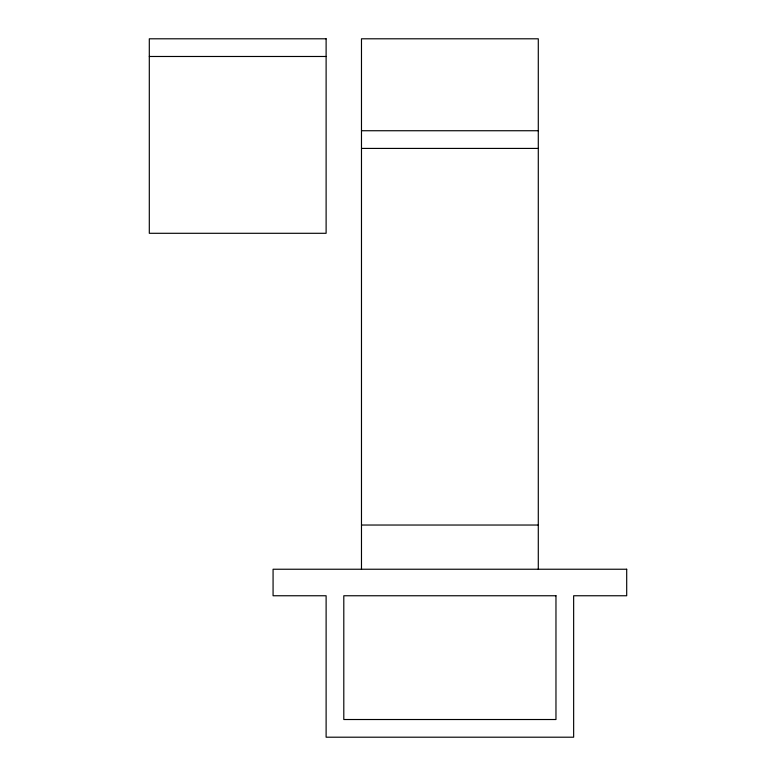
<?xml version="1.0" encoding="UTF-8"?>
<svg xmlns="http://www.w3.org/2000/svg" width="776" height="776" viewBox="0 0 776 776"><rect width="100%" height="100%" fill="white"/><g stroke="black" fill="none" stroke-linecap="round" stroke-linejoin="round"><path stroke-width="1.16" d="M149.302 56.483L326.114 56.483M361.48 130.737L538.292 130.737M361.48 148.42L538.292 148.42M361.48 525.032L538.292 525.032M538.292 569.235L538.292 38.8L361.48 38.8L361.48 569.235M326.114 38.8L149.302 38.8L149.302 233.295L326.114 233.295L326.114 38.8M626.698 569.235L273.074 569.235L273.074 595.755L326.114 595.755L326.114 737.2L573.648 737.2L573.648 595.755L626.698 595.755L626.698 569.235M555.965 595.755L343.797 595.755L343.797 719.517L555.965 719.517L555.965 595.755"/></g></svg>
